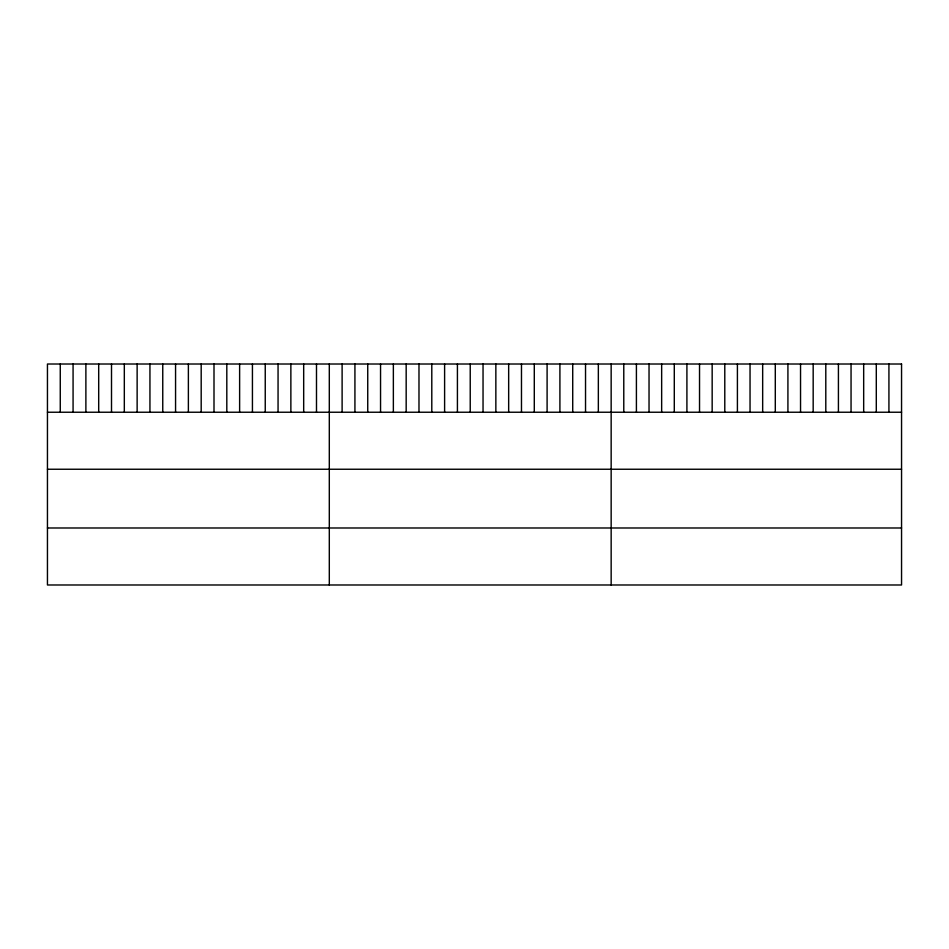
<?xml version="1.0" encoding="UTF-8"?>
<svg xmlns="http://www.w3.org/2000/svg" width="949" height="949" viewBox="0 0 949 949"><rect width="100%" height="100%" fill="white"/><g stroke="black" fill="none" stroke-linecap="round" stroke-linejoin="round"><path stroke-width="1.42" d="M47.45 412.234L901.55 412.234M47.45 469.245L901.55 469.245M47.45 527.988L901.55 527.988M888.928 364.013L888.928 412.234M876.295 364.013L876.295 412.234M863.673 364.013L863.673 412.234M851.051 364.013L851.051 412.234M838.418 364.013L838.418 412.234M825.796 364.013L825.796 412.234M813.174 364.013L813.174 412.234M800.541 364.013L800.541 412.234M787.919 364.013L787.919 412.234M775.297 364.013L775.297 412.234M762.664 364.013L762.664 412.234M750.042 364.013L750.042 412.234M737.409 364.013L737.409 412.234M724.787 364.013L724.787 412.234M712.165 364.013L712.165 412.234M699.532 364.013L699.532 412.234M686.91 364.013L686.91 412.234M674.288 364.013L674.288 412.234M661.655 364.013L661.655 412.234M649.033 364.013L649.033 412.234M636.411 364.013L636.411 412.234M623.778 364.013L623.778 412.234M611.156 364.013L611.156 584.987M598.345 364.013L598.345 412.234M585.533 364.013L585.533 412.234M572.721 364.013L572.721 412.234M559.91 364.013L559.91 412.234M547.098 364.013L547.098 412.234M534.287 364.013L534.287 412.234M521.476 364.013L521.476 412.234M508.664 364.013L508.664 412.234M495.853 364.013L495.853 412.234M483.041 364.013L483.041 412.234M470.229 364.013L470.229 412.234M457.418 364.013L457.418 412.234M444.607 364.013L444.607 412.234M431.795 364.013L431.795 412.234M418.983 364.013L418.983 412.234M406.172 364.013L406.172 412.234M393.361 364.013L393.361 412.234M380.549 364.013L380.549 412.234M367.738 364.013L367.738 412.234M354.926 364.013L354.926 412.234M342.114 364.013L342.114 412.234M329.303 364.013L329.303 584.987M316.492 364.013L316.492 412.234M303.68 364.013L303.68 412.234M290.868 364.013L290.868 412.234M278.057 364.013L278.057 412.234M265.245 364.013L265.245 412.234M252.434 364.013L252.434 412.234M239.623 364.013L239.623 412.234M226.811 364.013L226.811 412.234M214 364.013L214 412.234M201.188 364.013L201.188 412.234M188.377 364.013L188.377 412.234M175.565 364.013L175.565 412.234M162.754 364.013L162.754 412.234M149.942 364.013L149.942 412.234M137.13 364.013L137.13 412.234M124.319 364.013L124.319 412.234M111.508 364.013L111.508 412.234M98.696 364.013L98.696 412.234M85.885 364.013L85.885 412.234M73.073 364.013L73.073 412.234M60.261 364.013L60.261 412.234M901.55 364.013L47.45 364.013L47.45 584.987L901.55 584.987L901.55 364.013"/></g></svg>
